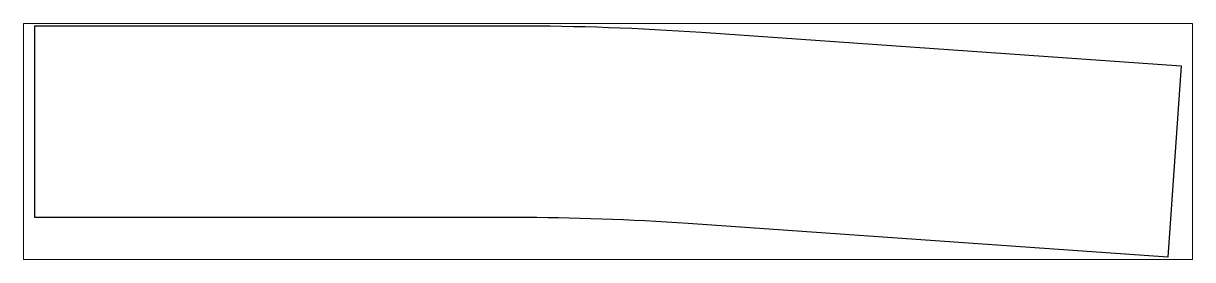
# Paper-space layout 'Layout1' of a CAD drawing. Header units: millimetres. Extents: x 0 to 257, y 72 to 123.
# The model-space entities are those that its viewports show. They can reach past a viewport. Long polylines and large blocks are cut down to what shows.
import ezdxf

# ---------------------------------------------------------------- set-up
doc = ezdxf.new("R2010")
doc.units = ezdxf.units.MM
doc.header["$LTSCALE"] = 25
doc.layers.add('3_Pezzi', color=7, linetype='Continuous')

# ---------------------------------------------------------------- blocks, each defined once
blk = doc.blocks.new('BL1553344785_00001')
at = {"layer": '3_Pezzi', "color": 3, "linetype": 'Continuous'}
for p, q in [((0, 0), (0, 100)), ((0, 100), (250.91, 100)), ((250.91, 100), (256.95, 99.99)), ((256.95, 99.99), (263.04, 99.95)), ((263.04, 99.95), (269.12, 99.88)), ((269.12, 99.88), (275.2, 99.79)), ((275.2, 99.79), (281.28, 99.67)), ((281.28, 99.67), (287.36, 99.52)), ((287.36, 99.52), (293.45, 99.35)), ((293.45, 99.35), (299.53, 99.15)), ((299.53, 99.15), (305.61, 98.92)), ((305.61, 98.92), (311.68, 98.67)), ((311.68, 98.67), (317.76, 98.39)), ((317.76, 98.39), (323.84, 98.09)), ((323.84, 98.09), (329.91, 97.75)), ((329.91, 97.75), (335.98, 97.4)), ((335.98, 97.4), (342.05, 97.01)), ((342.05, 97.01), (348.16, 96.6)), ((348.16, 96.6), (598.6, 79.03)), ((598.6, 79.03), (591.61, -20.73)), ((250.91, 0), (0, 0)), ((256.51, -0.01), (250.91, 0)), ((262.16, -0.05), (256.51, -0.01)), ((267.81, -0.11), (262.16, -0.05)), ((273.45, -0.2), (267.81, -0.11)), ((279.09, -0.31), (273.45, -0.2)), ((284.74, -0.44), (279.09, -0.31)), ((290.38, -0.6), (284.74, -0.44)), ((296.03, -0.79), (290.38, -0.6)), ((301.67, -1), (296.03, -0.79)), ((307.31, -1.23), (301.67, -1)), ((312.95, -1.49), (307.31, -1.23)), ((318.59, -1.78), (312.95, -1.49)), ((324.22, -2.08), (318.59, -1.78)), ((329.86, -2.42), (324.22, -2.08)), ((335.49, -2.77), (329.86, -2.42)), ((341.16, -3.16), (335.49, -2.77)), ((591.61, -20.73), (341.16, -3.16))]:
    blk.add_line(p, q, dxfattribs=at)

msp = doc.modelspace()

# ---------------------------------------------------------------- block references
at = {"layer": '3_Pezzi'}
msp.add_blockref('BL1553344785_00001', (0, 0), dxfattribs=at)

psp = doc.layouts.get("Layout1")

# ---------------------------------------------------------------- viewports
at = {"layer": '0'}
psp.add_viewport(center=(128.5, 97.5), size=(257, 51.8316), view_center_point=(299.3, 39.64), view_height=123.1408, dxfattribs=at)

doc.saveas('drawing.dxf')
